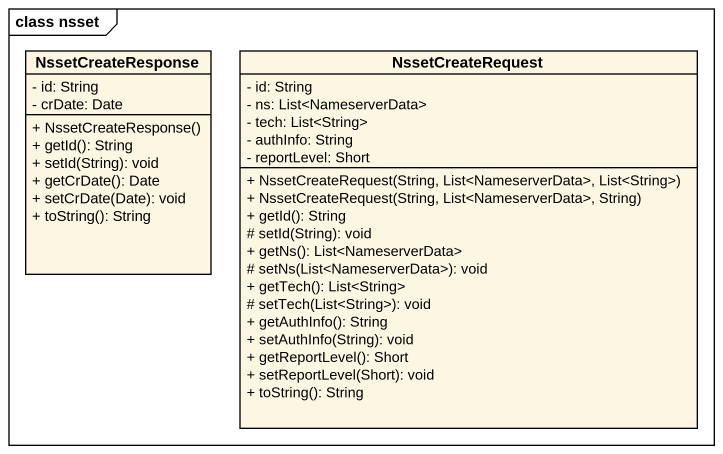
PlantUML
@startuml
mainframe class nsset
hide circle
hide empty members
skinparam classAttributeIconSize 0
class NssetCreateResponse {
  - id: String
  - crDate: Date
  + NssetCreateResponse()
  + getId(): String
  + setId(String): void
  + getCrDate(): Date
  + setCrDate(Date): void
  + toString(): String
}
class NssetCreateRequest {
  - id: String
  - ns: List<NameserverData>
  - tech: List<String>
  - authInfo: String
  - reportLevel: Short
  + NssetCreateRequest(String, List<NameserverData>, List<String>)
  + NssetCreateRequest(String, List<NameserverData>, String)
  + getId(): String
  # setId(String): void
  + getNs(): List<NameserverData>
  # setNs(List<NameserverData>): void
  + getTech(): List<String>
  # setTech(List<String>): void
  + getAuthInfo(): String
  + setAuthInfo(String): void
  + getReportLevel(): Short
  + setReportLevel(Short): void
  + toString(): String
}
@enduml
